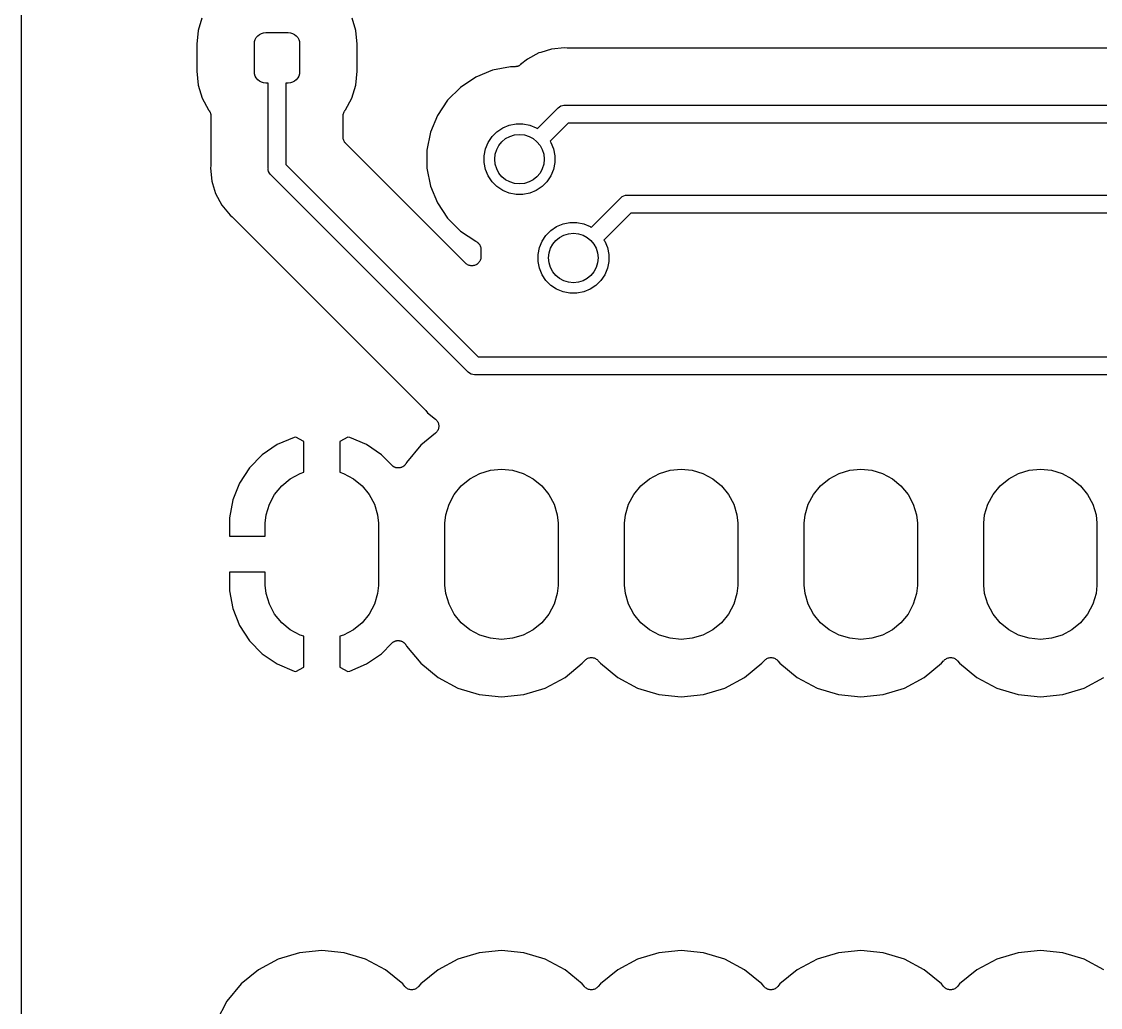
# Model space of a CAD drawing. Extents: x 2.36 to 5.74, y -5.57 to -1.66.
# Drawn here: x 2.358 to 2.958, y -3.802 to -3.253 of the extents above; entities that cross this region are included whole.
import ezdxf

# ---------------------------------------------------------------- set-up
doc = ezdxf.new("R2010")
doc.units = 0
doc.header["$MEASUREMENT"] = 0
doc.layers.add('BLACK', color=7, linetype='CONTINUOUS')

msp = doc.modelspace()

# ---------------------------------------------------------------- linework, layer by layer
at = {"layer": 'BLACK', "linetype": 'CONTINUOUS'}
for p, q in [((2.3578, -5.5622), (2.3578, -1.6628)), ((2.45824, -3.25145), (2.45617, -3.25828)), ((2.54383, -3.25828), (2.54176, -3.25145)), ((2.45617, -3.25828), (2.45541, -3.26599)), ((2.48846, -3.26225), (2.48925, -3.26129)), ((2.48925, -3.26129), (2.4902, -3.26051)), ((2.4902, -3.26051), (2.49129, -3.25993)), ((2.49129, -3.25993), (2.49247, -3.25957)), ((2.49247, -3.25957), (2.4937, -3.25945)), ((2.4937, -3.25945), (2.5063, -3.25945)), ((2.5063, -3.25945), (2.50753, -3.25957)), ((2.50753, -3.25957), (2.50871, -3.25993)), ((2.50871, -3.25993), (2.5098, -3.26051)), ((2.5098, -3.26051), (2.51075, -3.26129)), ((2.51075, -3.26129), (2.51154, -3.26225)), ((2.54459, -3.26599), (2.54383, -3.25828)), ((2.45541, -3.26599), (2.45541, -3.28105)), ((2.4874, -3.26575), (2.48752, -3.26452)), ((2.4874, -3.2813), (2.4874, -3.26575)), ((2.48752, -3.26452), (2.48788, -3.26334)), ((2.48788, -3.26334), (2.48846, -3.26225)), ((2.51154, -3.26225), (2.51212, -3.26334)), ((2.51212, -3.26334), (2.51248, -3.26452)), ((2.51248, -3.26452), (2.5126, -3.26575)), ((2.5126, -3.26575), (2.5126, -3.2813)), ((2.54459, -3.28105), (2.54459, -3.26599)), ((2.64584, -3.27083), (2.63945, -3.27424)), ((2.64681, -3.27053), (2.64584, -3.27083)), ((2.65278, -3.26872), (2.64681, -3.27053)), ((2.64681, -3.27053), (2.64681, -3.27053)), ((2.66, -3.26801), (2.65278, -3.26872)), ((2.66156, -3.26816), (2.66, -3.26801)), ((2.66177, -3.26816), (2.66156, -3.26816)), ((2.66198, -3.26819), (2.66177, -3.26816)), ((2.66205, -3.26819), (2.66198, -3.26819)), ((3.02768, -3.26819), (2.66205, -3.26819)), ((2.62993, -3.2785), (2.61998, -3.28048)), ((2.63247, -3.2785), (2.62993, -3.2785)), ((2.63269, -3.27848), (2.63247, -3.2785)), ((2.6329, -3.27849), (2.63269, -3.27848)), ((2.63317, -3.27844), (2.6329, -3.27849)), ((2.63344, -3.27841), (2.63317, -3.27844)), ((2.63365, -3.27835), (2.63344, -3.27841)), ((2.63386, -3.27831), (2.63365, -3.27835)), ((2.63412, -3.27821), (2.63386, -3.27831)), ((2.63438, -3.27813), (2.63412, -3.27821)), ((2.63457, -3.27802), (2.63438, -3.27813)), ((2.63477, -3.27794), (2.63457, -3.27802)), ((2.635, -3.2778), (2.63477, -3.27794)), ((2.63524, -3.27767), (2.635, -3.2778)), ((2.63541, -3.27753), (2.63524, -3.27767)), ((2.63559, -3.27741), (2.63541, -3.27753)), ((2.63564, -3.27737), (2.63559, -3.27741)), ((2.63945, -3.27424), (2.63564, -3.27737)), ((2.45541, -3.28105), (2.45617, -3.28876)), ((2.48752, -3.28253), (2.4874, -3.2813)), ((2.48788, -3.28371), (2.48752, -3.28253)), ((2.48846, -3.2848), (2.48788, -3.28371)), ((2.48925, -3.28575), (2.48846, -3.2848)), ((2.51154, -3.2848), (2.51075, -3.28575)), ((2.51212, -3.28371), (2.51154, -3.2848)), ((2.51248, -3.28253), (2.51212, -3.28371)), ((2.5126, -3.2813), (2.51248, -3.28253)), ((2.54383, -3.28876), (2.54459, -3.28105)), ((2.61061, -3.28436), (2.60217, -3.29)), ((2.61998, -3.28048), (2.61061, -3.28436)), ((2.45617, -3.28876), (2.45835, -3.29594)), ((2.4902, -3.28654), (2.48925, -3.28575)), ((2.49129, -3.28712), (2.4902, -3.28654)), ((2.49247, -3.28748), (2.49129, -3.28712)), ((2.4937, -3.2876), (2.49247, -3.28748)), ((2.495, -3.2876), (2.4937, -3.2876)), ((2.495, -3.33475), (2.495, -3.2876)), ((2.5063, -3.2876), (2.505, -3.2876)), ((2.505, -3.2876), (2.505, -3.33293)), ((2.50753, -3.28748), (2.5063, -3.2876)), ((2.50871, -3.28712), (2.50753, -3.28748)), ((2.5098, -3.28654), (2.50871, -3.28712)), ((2.51075, -3.28575), (2.5098, -3.28654)), ((2.54165, -3.29594), (2.54383, -3.28876)), ((2.60217, -3.29), (2.595, -3.29717)), ((2.45835, -3.29594), (2.46189, -3.30256)), ((2.53811, -3.30256), (2.54165, -3.29594)), ((2.595, -3.29717), (2.58936, -3.30561)), ((2.46189, -3.30256), (2.46205, -3.30276)), ((2.46205, -3.30276), (2.4621, -3.30282)), ((2.4621, -3.30282), (2.46222, -3.303)), ((2.46222, -3.303), (2.46235, -3.30317)), ((2.46235, -3.30317), (2.46248, -3.30341)), ((2.46248, -3.30341), (2.46263, -3.30364)), ((2.5374, -3.30357), (2.53755, -3.30335)), ((2.53755, -3.30335), (2.53769, -3.30311)), ((2.53769, -3.30311), (2.53783, -3.30294)), ((2.53783, -3.30294), (2.53795, -3.30276)), ((2.53795, -3.30276), (2.53811, -3.30256)), ((2.64495, -3.31298), (2.65629, -3.30164)), ((2.65629, -3.30164), (2.65645, -3.30145)), ((2.65645, -3.30145), (2.65721, -3.30082)), ((2.65721, -3.30082), (2.65808, -3.30036)), ((2.65808, -3.30036), (2.65902, -3.30007)), ((2.65902, -3.30007), (2.65975, -3.3)), ((2.65975, -3.3), (2.66, -3.29998)), ((2.66, -3.29998), (2.66025, -3.3)), ((2.66025, -3.3), (3.04293, -3.3)), ((2.46263, -3.30364), (2.46271, -3.30384)), ((2.46271, -3.30384), (2.46281, -3.30403)), ((2.46281, -3.30403), (2.46289, -3.30429)), ((2.46289, -3.30429), (2.46299, -3.30454)), ((2.46299, -3.30454), (2.46303, -3.30476)), ((2.46303, -3.30476), (2.46309, -3.30496)), ((2.46309, -3.30496), (2.46312, -3.30523)), ((2.46312, -3.30523), (2.46317, -3.3055)), ((2.46317, -3.3055), (2.46317, -3.30572)), ((2.46317, -3.30572), (2.46319, -3.30594)), ((2.46319, -3.30594), (2.46319, -3.33295)), ((2.53681, -3.30587), (2.53684, -3.30565)), ((2.53681, -3.30594), (2.53681, -3.30587)), ((2.53681, -3.31768), (2.53681, -3.30594)), ((2.53684, -3.30543), (2.53689, -3.30517)), ((2.53684, -3.30565), (2.53684, -3.30543)), ((2.53689, -3.30517), (2.53692, -3.3049)), ((2.53692, -3.3049), (2.53699, -3.30469)), ((2.53699, -3.30469), (2.53703, -3.30448)), ((2.53703, -3.30448), (2.53713, -3.30422)), ((2.53713, -3.30422), (2.53722, -3.30397)), ((2.53722, -3.30397), (2.53732, -3.30377)), ((2.53732, -3.30377), (2.5374, -3.30357)), ((2.58936, -3.30561), (2.58548, -3.31498)), ((2.58548, -3.31498), (2.5835, -3.32493)), ((2.61971, -3.31745), (2.62245, -3.31471)), ((2.62245, -3.31471), (2.62568, -3.31256)), ((2.62568, -3.31256), (2.62926, -3.31107)), ((2.62926, -3.31107), (2.63306, -3.31031)), ((2.63306, -3.31031), (2.63694, -3.31031)), ((2.63694, -3.31031), (2.64074, -3.31107)), ((2.64074, -3.31107), (2.64432, -3.31256)), ((2.64432, -3.31256), (2.64495, -3.31298)), ((2.66207, -3.31), (2.65202, -3.32005)), ((3.04475, -3.31), (2.66207, -3.31)), ((2.53686, -3.31814), (2.53681, -3.31768)), ((2.5369, -3.3186), (2.53686, -3.31814)), ((2.5369, -3.31863), (2.5369, -3.3186)), ((2.53691, -3.31865), (2.5369, -3.31863)), ((2.53704, -3.31909), (2.53691, -3.31865)), ((2.53717, -3.31954), (2.53704, -3.31909)), ((2.53718, -3.31956), (2.53717, -3.31954)), ((2.53719, -3.31959), (2.53718, -3.31956)), ((2.53741, -3.31999), (2.53719, -3.31959)), ((2.53762, -3.3204), (2.53741, -3.31999)), ((2.53763, -3.32043), (2.53762, -3.3204)), ((2.53765, -3.32045), (2.53763, -3.32043)), ((2.53794, -3.32081), (2.53765, -3.32045)), ((2.53823, -3.32117), (2.53794, -3.32081)), ((2.53826, -3.3212), (2.53823, -3.32117)), ((2.53828, -3.32122), (2.53826, -3.3212)), ((2.53826, -3.3212), (2.53826, -3.3212)), ((2.53826, -3.3212), (2.53826, -3.3212)), ((2.60497, -3.38791), (2.53828, -3.32122)), ((2.61607, -3.32426), (2.61756, -3.32068)), ((2.61756, -3.32068), (2.61971, -3.31745)), ((2.65202, -3.32005), (2.65244, -3.32068)), ((2.65244, -3.32068), (2.65393, -3.32426)), ((2.5835, -3.32493), (2.5835, -3.33507)), ((2.61531, -3.32806), (2.61607, -3.32426)), ((2.65393, -3.32426), (2.65469, -3.32806)), ((2.46316, -3.33344), (2.46301, -3.335)), ((2.46319, -3.33302), (2.46316, -3.33323)), ((2.46316, -3.33323), (2.46316, -3.33344)), ((2.46319, -3.33295), (2.46319, -3.33302)), ((2.505, -3.33293), (2.61207, -3.44)), ((2.61531, -3.33194), (2.61531, -3.32806)), ((2.61607, -3.33574), (2.61531, -3.33194)), ((2.65469, -3.33194), (2.65393, -3.33574)), ((2.65469, -3.32806), (2.65469, -3.33194)), ((2.46301, -3.335), (2.46372, -3.34222)), ((2.49498, -3.335), (2.495, -3.33475)), ((2.495, -3.33525), (2.49498, -3.335)), ((2.49507, -3.33598), (2.495, -3.33525)), ((2.49536, -3.33692), (2.49507, -3.33598)), ((2.49582, -3.33779), (2.49536, -3.33692)), ((2.49645, -3.33855), (2.49582, -3.33779)), ((2.49664, -3.33871), (2.49645, -3.33855)), ((2.60629, -3.44836), (2.49664, -3.33871)), ((2.5835, -3.33507), (2.58548, -3.34502)), ((2.61756, -3.33932), (2.61607, -3.33574)), ((2.61971, -3.34255), (2.61756, -3.33932)), ((2.65244, -3.33932), (2.65029, -3.34255)), ((2.65393, -3.33574), (2.65244, -3.33932)), ((2.46372, -3.34222), (2.46412, -3.34352)), ((2.46412, -3.34352), (2.46412, -3.34352)), ((2.46412, -3.34352), (2.46583, -3.34916)), ((2.58548, -3.34502), (2.58936, -3.35439)), ((2.62245, -3.34529), (2.61971, -3.34255)), ((2.62568, -3.34744), (2.62245, -3.34529)), ((2.64755, -3.34529), (2.64432, -3.34744)), ((2.65029, -3.34255), (2.64755, -3.34529)), ((2.46583, -3.34916), (2.46924, -3.35555)), ((2.62926, -3.34893), (2.62568, -3.34744)), ((2.63306, -3.34969), (2.62926, -3.34893)), ((2.63694, -3.34969), (2.63306, -3.34969)), ((2.64074, -3.34893), (2.63694, -3.34969)), ((2.64432, -3.34744), (2.64074, -3.34893)), ((2.69129, -3.35164), (2.69145, -3.35145)), ((2.69145, -3.35145), (2.69221, -3.35082)), ((2.69221, -3.35082), (2.69308, -3.35036)), ((2.69308, -3.35036), (2.69402, -3.35007)), ((2.69402, -3.35007), (2.69475, -3.35)), ((2.69475, -3.35), (2.695, -3.34998)), ((2.695, -3.34998), (2.69525, -3.35)), ((2.69525, -3.35), (3.04793, -3.35)), ((2.46924, -3.35555), (2.47384, -3.36116)), ((2.58936, -3.35439), (2.595, -3.36283)), ((2.67495, -3.36798), (2.69129, -3.35164)), ((2.47384, -3.36116), (2.47506, -3.36215)), ((2.47506, -3.36215), (2.47511, -3.3622)), ((2.47511, -3.3622), (2.47526, -3.36235)), ((2.47526, -3.36235), (2.47542, -3.36248)), ((2.47542, -3.36248), (2.58252, -3.46958)), ((2.595, -3.36283), (2.60217, -3.37)), ((2.69707, -3.36), (2.68202, -3.37505)), ((3.04975, -3.36), (2.69707, -3.36)), ((2.65245, -3.36971), (2.65568, -3.36756)), ((2.65568, -3.36756), (2.65926, -3.36607)), ((2.65926, -3.36607), (2.66306, -3.36531)), ((2.66306, -3.36531), (2.66694, -3.36531)), ((2.66694, -3.36531), (2.67074, -3.36607)), ((2.67074, -3.36607), (2.67432, -3.36756)), ((2.67432, -3.36756), (2.67495, -3.36798)), ((2.60217, -3.37), (2.61076, -3.37574)), ((2.64756, -3.37568), (2.64971, -3.37245)), ((2.64971, -3.37245), (2.65245, -3.36971)), ((2.68202, -3.37505), (2.68244, -3.37568)), ((2.61076, -3.37574), (2.61089, -3.37581)), ((2.61089, -3.37581), (2.6113, -3.37603)), ((2.6113, -3.37603), (2.61132, -3.37604)), ((2.61132, -3.37604), (2.61134, -3.37606)), ((2.61134, -3.37606), (2.61169, -3.37636)), ((2.61169, -3.37636), (2.61205, -3.37665)), ((2.61205, -3.37665), (2.61207, -3.37667)), ((2.61207, -3.37667), (2.61208, -3.37668)), ((2.61208, -3.37668), (2.61237, -3.37705)), ((2.61237, -3.37705), (2.61267, -3.37741)), ((2.61267, -3.37741), (2.61268, -3.37743)), ((2.61268, -3.37743), (2.61269, -3.37745)), ((2.61269, -3.37745), (2.61291, -3.37786)), ((2.61291, -3.37786), (2.61313, -3.37827)), ((2.61313, -3.37827), (2.61313, -3.37829)), ((2.61313, -3.37829), (2.61314, -3.37831)), ((2.61314, -3.37831), (2.61327, -3.37876)), ((2.61327, -3.37876), (2.61341, -3.3792)), ((2.61341, -3.3792), (2.61341, -3.37923)), ((2.61341, -3.37923), (2.61342, -3.37925)), ((2.61342, -3.37925), (2.61346, -3.37971)), ((2.61346, -3.37971), (2.6135, -3.38018)), ((2.6135, -3.38018), (2.6135, -3.38437)), ((2.64531, -3.38306), (2.64607, -3.37926)), ((2.64607, -3.37926), (2.64756, -3.37568)), ((2.68244, -3.37568), (2.68393, -3.37926)), ((2.68393, -3.37926), (2.68469, -3.38306)), ((2.61263, -3.3872), (2.61232, -3.38757)), ((2.61264, -3.38718), (2.61263, -3.38719)), ((2.61263, -3.38719), (2.61263, -3.3872)), ((2.61287, -3.38677), (2.61264, -3.38718)), ((2.6131, -3.38634), (2.61287, -3.38677)), ((2.61311, -3.38633), (2.6131, -3.38634)), ((2.6131, -3.38634), (2.6131, -3.38634)), ((2.61325, -3.38587), (2.61311, -3.38633)), ((2.61339, -3.38541), (2.61325, -3.38587)), ((2.6134, -3.3854), (2.61339, -3.38541)), ((2.61345, -3.38492), (2.6134, -3.3854)), ((2.6134, -3.3854), (2.6134, -3.3854)), ((2.6135, -3.38444), (2.61345, -3.38492)), ((2.6135, -3.38437), (2.6135, -3.38443)), ((2.6135, -3.38443), (2.6135, -3.38443)), ((2.6135, -3.38443), (2.6135, -3.38443)), ((2.6135, -3.38443), (2.6135, -3.38444)), ((2.64531, -3.38694), (2.64531, -3.38306)), ((2.64607, -3.39074), (2.64531, -3.38694)), ((2.68469, -3.38694), (2.68393, -3.39074)), ((2.68469, -3.38306), (2.68469, -3.38694)), ((2.60534, -3.38822), (2.60497, -3.38791)), ((2.60571, -3.38852), (2.60534, -3.38822)), ((2.60572, -3.38852), (2.60571, -3.38852)), ((2.60572, -3.38853), (2.60572, -3.38852)), ((2.60614, -3.38875), (2.60572, -3.38853)), ((2.60657, -3.38898), (2.60614, -3.38875)), ((2.60657, -3.38899), (2.60657, -3.38898)), ((2.60658, -3.38899), (2.60657, -3.38899)), ((2.60704, -3.38913), (2.60658, -3.38899)), ((2.6075, -3.38927), (2.60704, -3.38913)), ((2.60751, -3.38927), (2.6075, -3.38927)), ((2.60752, -3.38928), (2.60751, -3.38927)), ((2.60799, -3.38932), (2.60752, -3.38928)), ((2.60847, -3.38937), (2.60799, -3.38932)), ((2.60848, -3.38937), (2.60847, -3.38937)), ((2.60849, -3.38937), (2.60848, -3.38937)), ((2.60896, -3.38933), (2.60849, -3.38937)), ((2.60944, -3.38929), (2.60896, -3.38933)), ((2.60945, -3.38928), (2.60944, -3.38929)), ((2.60946, -3.38928), (2.60945, -3.38928)), ((2.60992, -3.38915), (2.60946, -3.38928)), ((2.61038, -3.38901), (2.60992, -3.38915)), ((2.61039, -3.389), (2.61038, -3.38901)), ((2.61038, -3.38901), (2.61038, -3.38901)), ((2.61082, -3.38878), (2.61039, -3.389)), ((2.61124, -3.38856), (2.61082, -3.38878)), ((2.61125, -3.38855), (2.61124, -3.38856)), ((2.61126, -3.38855), (2.61125, -3.38855)), ((2.61163, -3.38825), (2.61126, -3.38855)), ((2.612, -3.38795), (2.61163, -3.38825)), ((2.61201, -3.38794), (2.612, -3.38795)), ((2.61232, -3.38757), (2.61201, -3.38793)), ((2.61201, -3.38793), (2.61201, -3.38794)), ((2.64756, -3.39432), (2.64607, -3.39074)), ((2.68393, -3.39074), (2.68244, -3.39432)), ((2.64971, -3.39755), (2.64756, -3.39432)), ((2.65245, -3.40029), (2.64971, -3.39755)), ((2.68029, -3.39755), (2.67755, -3.40029)), ((2.68244, -3.39432), (2.68029, -3.39755)), ((2.65568, -3.40244), (2.65245, -3.40029)), ((2.65926, -3.40393), (2.65568, -3.40244)), ((2.66306, -3.40469), (2.65926, -3.40393)), ((2.66694, -3.40469), (2.66306, -3.40469)), ((2.67074, -3.40393), (2.66694, -3.40469)), ((2.67432, -3.40244), (2.67074, -3.40393)), ((2.67755, -3.40029), (2.67432, -3.40244)), ((2.61207, -3.44), (3.60475, -3.44)), ((2.60645, -3.44855), (2.60629, -3.44836)), ((2.60721, -3.44918), (2.60645, -3.44855)), ((2.60808, -3.44964), (2.60721, -3.44918)), ((2.60902, -3.44993), (2.60808, -3.44964)), ((2.61, -3.45002), (2.60902, -3.44993)), ((2.61025, -3.45), (2.61, -3.45002)), ((3.60293, -3.45), (2.61025, -3.45)), ((2.58252, -3.46958), (2.58257, -3.46963)), ((2.58257, -3.46963), (2.5827, -3.46979)), ((2.5827, -3.46979), (2.58285, -3.46994)), ((2.58285, -3.46994), (2.58384, -3.47116)), ((2.58384, -3.47116), (2.58826, -3.47478)), ((2.58826, -3.47478), (2.58829, -3.4748)), ((2.58829, -3.4748), (2.58829, -3.4748)), ((2.58829, -3.4748), (2.58829, -3.4748)), ((2.58829, -3.4748), (2.58831, -3.47482)), ((2.58831, -3.47482), (2.58865, -3.47516)), ((2.58865, -3.47516), (2.58897, -3.4755)), ((2.58897, -3.4755), (2.58898, -3.47551)), ((2.58898, -3.47551), (2.58899, -3.47552)), ((2.58899, -3.47552), (2.58925, -3.47592)), ((2.58925, -3.47592), (2.58951, -3.47631)), ((2.58951, -3.47631), (2.58952, -3.47633)), ((2.58952, -3.47633), (2.58952, -3.47634)), ((2.58952, -3.47634), (2.5897, -3.47678)), ((2.5897, -3.47678), (2.58988, -3.47722)), ((2.58988, -3.47722), (2.58988, -3.47723)), ((2.58988, -3.47723), (2.58989, -3.47725)), ((2.58989, -3.47725), (2.58998, -3.47771)), ((2.58826, -3.48251), (2.58002, -3.48927)), ((2.58859, -3.48217), (2.58826, -3.48251)), ((2.58893, -3.48184), (2.58859, -3.48217)), ((2.58894, -3.48183), (2.58893, -3.48184)), ((2.58895, -3.48182), (2.58894, -3.48183)), ((2.58921, -3.48142), (2.58895, -3.48182)), ((2.58948, -3.48103), (2.58921, -3.48142)), ((2.58949, -3.48101), (2.58948, -3.48102)), ((2.58948, -3.48102), (2.58948, -3.48103)), ((2.58967, -3.48057), (2.58949, -3.48101)), ((2.58986, -3.48014), (2.58967, -3.48057)), ((2.58987, -3.48011), (2.58986, -3.48012)), ((2.58986, -3.48012), (2.58986, -3.48014)), ((2.58996, -3.47965), (2.58987, -3.48011)), ((2.59006, -3.47918), (2.58996, -3.47965)), ((2.58998, -3.47771), (2.59006, -3.47817)), ((2.59006, -3.47817), (2.59006, -3.47819)), ((2.59006, -3.47819), (2.59007, -3.4782)), ((2.59007, -3.4782), (2.59006, -3.47868)), ((2.59006, -3.47868), (2.59006, -3.47915)), ((2.59006, -3.47915), (2.59006, -3.47917)), ((2.59006, -3.47917), (2.59006, -3.47918)), ((2.50018, -3.48891), (2.49181, -3.49462)), ((2.50951, -3.48493), (2.50018, -3.48891)), ((2.51048, -3.48473), (2.50951, -3.48493)), ((2.515, -3.48721), (2.51048, -3.48473)), ((2.515, -3.50437), (2.515, -3.48721)), ((2.53952, -3.48473), (2.535, -3.48721)), ((2.535, -3.48721), (2.535, -3.50437)), ((2.54049, -3.48493), (2.53952, -3.48473)), ((2.54982, -3.48891), (2.54049, -3.48493)), ((2.55819, -3.49462), (2.54982, -3.48891)), ((2.58002, -3.48927), (2.57211, -3.49891)), ((2.49181, -3.49462), (2.48472, -3.50186)), ((2.56391, -3.50046), (2.55819, -3.49462)), ((2.56411, -3.50062), (2.56391, -3.50046)), ((2.56429, -3.5008), (2.56411, -3.50062)), ((2.56448, -3.50093), (2.56429, -3.5008)), ((2.56466, -3.50108), (2.56448, -3.50093)), ((2.56488, -3.50121), (2.56466, -3.50108)), ((2.56509, -3.50135), (2.56488, -3.50121)), ((2.56531, -3.50144), (2.56509, -3.50135)), ((2.56551, -3.50155), (2.56531, -3.50144)), ((2.56576, -3.50163), (2.56551, -3.50155)), ((2.56932, -3.50161), (2.5691, -3.50167)), ((2.56955, -3.50149), (2.56932, -3.50161)), ((2.56979, -3.50139), (2.56955, -3.50149)), ((2.56998, -3.50127), (2.56979, -3.50139)), ((2.57019, -3.50116), (2.56998, -3.50127)), ((2.57039, -3.501), (2.57019, -3.50116)), ((2.57061, -3.50086), (2.57039, -3.501)), ((2.57077, -3.5007), (2.57061, -3.50086)), ((2.57096, -3.50055), (2.57077, -3.5007)), ((2.57112, -3.50036), (2.57096, -3.50055)), ((2.5713, -3.50018), (2.57112, -3.50036)), ((2.57144, -3.49999), (2.5713, -3.50018)), ((2.57159, -3.49981), (2.57144, -3.49999)), ((2.57171, -3.49959), (2.57159, -3.49981)), ((2.57186, -3.49938), (2.57171, -3.49959)), ((2.57189, -3.49931), (2.57186, -3.49938)), ((2.57211, -3.49891), (2.57189, -3.49931)), ((2.48472, -3.50186), (2.47917, -3.51034)), ((2.50742, -3.50794), (2.51289, -3.50501)), ((2.51289, -3.50501), (2.515, -3.50437)), ((2.535, -3.50437), (2.53711, -3.50501)), ((2.53711, -3.50501), (2.54258, -3.50794)), ((2.56599, -3.50173), (2.56576, -3.50163)), ((2.56622, -3.50178), (2.56599, -3.50173)), ((2.56644, -3.50185), (2.56622, -3.50178)), ((2.5667, -3.50188), (2.56644, -3.50185)), ((2.56695, -3.50193), (2.5667, -3.50188)), ((2.56718, -3.50193), (2.56695, -3.50193)), ((2.56741, -3.50196), (2.56718, -3.50193)), ((2.56767, -3.50194), (2.56741, -3.50196)), ((2.56792, -3.50194), (2.56767, -3.50194)), ((2.56815, -3.50189), (2.56792, -3.50194)), ((2.56839, -3.50187), (2.56815, -3.50189)), ((2.56863, -3.5018), (2.56839, -3.50187)), ((2.56888, -3.50176), (2.56863, -3.5018)), ((2.5691, -3.50167), (2.56888, -3.50176)), ((2.60742, -3.50794), (2.61289, -3.50501)), ((2.61289, -3.50501), (2.61883, -3.50321)), ((2.61883, -3.50321), (2.625, -3.5026)), ((2.625, -3.5026), (2.63117, -3.50321)), ((2.63117, -3.50321), (2.63711, -3.50501)), ((2.63711, -3.50501), (2.64258, -3.50794)), ((2.70742, -3.50794), (2.71289, -3.50501)), ((2.71289, -3.50501), (2.71883, -3.50321)), ((2.71883, -3.50321), (2.725, -3.5026)), ((2.725, -3.5026), (2.73117, -3.50321)), ((2.73117, -3.50321), (2.73711, -3.50501)), ((2.73711, -3.50501), (2.74258, -3.50794)), ((2.80742, -3.50794), (2.81289, -3.50501)), ((2.81289, -3.50501), (2.81883, -3.50321)), ((2.81883, -3.50321), (2.825, -3.5026)), ((2.825, -3.5026), (2.83117, -3.50321)), ((2.83117, -3.50321), (2.83711, -3.50501)), ((2.83711, -3.50501), (2.84258, -3.50794)), ((2.90742, -3.50794), (2.91289, -3.50501)), ((2.91289, -3.50501), (2.91883, -3.50321)), ((2.91883, -3.50321), (2.925, -3.5026)), ((2.925, -3.5026), (2.93117, -3.50321)), ((2.93117, -3.50321), (2.93711, -3.50501)), ((2.93711, -3.50501), (2.94258, -3.50794)), ((2.47917, -3.51034), (2.47539, -3.51974)), ((2.49869, -3.51667), (2.50262, -3.51187)), ((2.50262, -3.51187), (2.50742, -3.50794)), ((2.54258, -3.50794), (2.54738, -3.51187)), ((2.54738, -3.51187), (2.55131, -3.51667)), ((2.59869, -3.51667), (2.60262, -3.51187)), ((2.60262, -3.51187), (2.60742, -3.50794)), ((2.64258, -3.50794), (2.64738, -3.51187)), ((2.64738, -3.51187), (2.65131, -3.51667)), ((2.69869, -3.51667), (2.70262, -3.51187)), ((2.70262, -3.51187), (2.70742, -3.50794)), ((2.74258, -3.50794), (2.74738, -3.51187)), ((2.74738, -3.51187), (2.75131, -3.51667)), ((2.79869, -3.51667), (2.80262, -3.51187)), ((2.80262, -3.51187), (2.80742, -3.50794)), ((2.84258, -3.50794), (2.84738, -3.51187)), ((2.84738, -3.51187), (2.85131, -3.51667)), ((2.89869, -3.51667), (2.90262, -3.51187)), ((2.90262, -3.51187), (2.90742, -3.50794)), ((2.94258, -3.50794), (2.94738, -3.51187)), ((2.94738, -3.51187), (2.95131, -3.51667)), ((2.49576, -3.52214), (2.49869, -3.51667)), ((2.55131, -3.51667), (2.55424, -3.52214)), ((2.59576, -3.52214), (2.59869, -3.51667)), ((2.65131, -3.51667), (2.65424, -3.52214)), ((2.69576, -3.52214), (2.69869, -3.51667)), ((2.75131, -3.51667), (2.75424, -3.52214)), ((2.79576, -3.52214), (2.79869, -3.51667)), ((2.85131, -3.51667), (2.85424, -3.52214)), ((2.89576, -3.52214), (2.89869, -3.51667)), ((2.95131, -3.51667), (2.95424, -3.52214)), ((2.47539, -3.51974), (2.4735, -3.52972)), ((2.49396, -3.52808), (2.49576, -3.52214)), ((2.55424, -3.52214), (2.55604, -3.52808)), ((2.59396, -3.52808), (2.59576, -3.52214)), ((2.65424, -3.52214), (2.65604, -3.52808)), ((2.69396, -3.52808), (2.69576, -3.52214)), ((2.75424, -3.52214), (2.75604, -3.52808)), ((2.79396, -3.52808), (2.79576, -3.52214)), ((2.85424, -3.52214), (2.85604, -3.52808)), ((2.89396, -3.52808), (2.89576, -3.52214)), ((2.95424, -3.52214), (2.95604, -3.52808)), ((2.4735, -3.52972), (2.4735, -3.54)), ((2.4935, -3.5327), (2.49396, -3.52808)), ((2.55604, -3.52808), (2.5565, -3.5327)), ((2.5935, -3.5327), (2.59396, -3.52808)), ((2.65604, -3.52808), (2.6565, -3.5327)), ((2.6935, -3.5327), (2.69396, -3.52808)), ((2.75604, -3.52808), (2.7565, -3.5327)), ((2.7935, -3.5327), (2.79396, -3.52808)), ((2.85604, -3.52808), (2.8565, -3.5327)), ((2.8935, -3.5327), (2.89396, -3.52808)), ((2.95604, -3.52808), (2.9565, -3.5327)), ((2.4935, -3.54), (2.4935, -3.5327)), ((2.5565, -3.5327), (2.5565, -3.5673)), ((2.5935, -3.56729), (2.5935, -3.5327)), ((2.6565, -3.5327), (2.6565, -3.5673)), ((2.6935, -3.56729), (2.6935, -3.5327)), ((2.7565, -3.5327), (2.7565, -3.5673)), ((2.7935, -3.56729), (2.7935, -3.5327)), ((2.8565, -3.5327), (2.8565, -3.5673)), ((2.8935, -3.56729), (2.8935, -3.5327)), ((2.9565, -3.5327), (2.9565, -3.5673)), ((2.4735, -3.54), (2.4935, -3.54)), ((2.4735, -3.56), (2.4735, -3.57028)), ((2.4935, -3.56), (2.4735, -3.56)), ((2.4935, -3.56729), (2.4935, -3.56)), ((2.49396, -3.57192), (2.4935, -3.56729)), ((2.5565, -3.5673), (2.55604, -3.57192)), ((2.59396, -3.57192), (2.5935, -3.56729)), ((2.6565, -3.5673), (2.65604, -3.57192)), ((2.69396, -3.57192), (2.6935, -3.56729)), ((2.7565, -3.5673), (2.75604, -3.57192)), ((2.79396, -3.57192), (2.7935, -3.56729)), ((2.8565, -3.5673), (2.85604, -3.57192)), ((2.89396, -3.57192), (2.8935, -3.56729)), ((2.9565, -3.5673), (2.95604, -3.57192)), ((2.4735, -3.57028), (2.47539, -3.58026)), ((2.49576, -3.57786), (2.49396, -3.57192)), ((2.55604, -3.57192), (2.55424, -3.57786)), ((2.59576, -3.57786), (2.59396, -3.57192)), ((2.65604, -3.57192), (2.65424, -3.57786)), ((2.69576, -3.57786), (2.69396, -3.57192)), ((2.75604, -3.57192), (2.75424, -3.57786)), ((2.79576, -3.57786), (2.79396, -3.57192)), ((2.85604, -3.57192), (2.85424, -3.57786)), ((2.89576, -3.57786), (2.89396, -3.57192)), ((2.95604, -3.57192), (2.95424, -3.57786)), ((2.49869, -3.58333), (2.49576, -3.57786)), ((2.55424, -3.57786), (2.55131, -3.58333)), ((2.59869, -3.58333), (2.59576, -3.57786)), ((2.65424, -3.57786), (2.65131, -3.58333)), ((2.69869, -3.58333), (2.69576, -3.57786)), ((2.75424, -3.57786), (2.75131, -3.58333)), ((2.79869, -3.58333), (2.79576, -3.57786)), ((2.85424, -3.57786), (2.85131, -3.58333)), ((2.89869, -3.58333), (2.89576, -3.57786)), ((2.95424, -3.57786), (2.95131, -3.58333)), ((2.47539, -3.58026), (2.47917, -3.58966)), ((2.50262, -3.58813), (2.49869, -3.58333)), ((2.55131, -3.58333), (2.54738, -3.58813)), ((2.60262, -3.58813), (2.59869, -3.58333)), ((2.65131, -3.58333), (2.64738, -3.58813)), ((2.70262, -3.58813), (2.69869, -3.58333)), ((2.75131, -3.58333), (2.74738, -3.58813)), ((2.80262, -3.58813), (2.79869, -3.58333)), ((2.85131, -3.58333), (2.84738, -3.58813)), ((2.90262, -3.58813), (2.89869, -3.58333)), ((2.95131, -3.58333), (2.94738, -3.58813)), ((2.47917, -3.58966), (2.48472, -3.59814)), ((2.50742, -3.59206), (2.50262, -3.58813)), ((2.54738, -3.58813), (2.54258, -3.59206)), ((2.60742, -3.59206), (2.60262, -3.58813)), ((2.64738, -3.58813), (2.64258, -3.59206)), ((2.70742, -3.59206), (2.70262, -3.58813)), ((2.74738, -3.58813), (2.74258, -3.59206)), ((2.80742, -3.59206), (2.80262, -3.58813)), ((2.84738, -3.58813), (2.84258, -3.59206)), ((2.90742, -3.59206), (2.90262, -3.58813)), ((2.94738, -3.58813), (2.94258, -3.59206)), ((2.51289, -3.59499), (2.50742, -3.59206)), ((2.515, -3.59563), (2.51289, -3.59499)), ((2.515, -3.61279), (2.515, -3.59563)), ((2.53711, -3.59499), (2.535, -3.59563)), ((2.535, -3.59563), (2.535, -3.61279)), ((2.54258, -3.59206), (2.53711, -3.59499)), ((2.61289, -3.59499), (2.60742, -3.59206)), ((2.61883, -3.59679), (2.61289, -3.59499)), ((2.625, -3.5974), (2.61883, -3.59679)), ((2.63117, -3.59679), (2.625, -3.5974)), ((2.63711, -3.59499), (2.63117, -3.59679)), ((2.64258, -3.59206), (2.63711, -3.59499)), ((2.71289, -3.59499), (2.70742, -3.59206)), ((2.71883, -3.59679), (2.71289, -3.59499)), ((2.725, -3.5974), (2.71883, -3.59679)), ((2.73117, -3.59679), (2.725, -3.5974)), ((2.73711, -3.59499), (2.73117, -3.59679)), ((2.74258, -3.59206), (2.73711, -3.59499)), ((2.81289, -3.59499), (2.80742, -3.59206)), ((2.81883, -3.59679), (2.81289, -3.59499)), ((2.825, -3.5974), (2.81883, -3.59679)), ((2.83117, -3.59679), (2.825, -3.5974)), ((2.83711, -3.59499), (2.83117, -3.59679)), ((2.84258, -3.59206), (2.83711, -3.59499)), ((2.91289, -3.59499), (2.90742, -3.59206)), ((2.91883, -3.59679), (2.91289, -3.59499)), ((2.925, -3.5974), (2.91883, -3.59679)), ((2.93117, -3.59679), (2.925, -3.5974)), ((2.93711, -3.59499), (2.93117, -3.59679)), ((2.94258, -3.59206), (2.93711, -3.59499)), ((2.48472, -3.59814), (2.49181, -3.60538)), ((2.55819, -3.60538), (2.56391, -3.59954)), ((2.56391, -3.59954), (2.56396, -3.59949)), ((2.56396, -3.59949), (2.56416, -3.59933)), ((2.56416, -3.59933), (2.56434, -3.59915)), ((2.56434, -3.59915), (2.56454, -3.59902)), ((2.56454, -3.59902), (2.56472, -3.59888)), ((2.56472, -3.59888), (2.56494, -3.59876)), ((2.56494, -3.59876), (2.56516, -3.59862)), ((2.56516, -3.59862), (2.56537, -3.59853)), ((2.56537, -3.59853), (2.56558, -3.59842)), ((2.56558, -3.59842), (2.56582, -3.59835)), ((2.56582, -3.59835), (2.56606, -3.59825)), ((2.56606, -3.59825), (2.56629, -3.5982)), ((2.56629, -3.5982), (2.56651, -3.59814)), ((2.56651, -3.59814), (2.56677, -3.59811)), ((2.56677, -3.59811), (2.56702, -3.59806)), ((2.56702, -3.59806), (2.56725, -3.59807)), ((2.56725, -3.59807), (2.56748, -3.59804)), ((2.56748, -3.59804), (2.56774, -3.59807)), ((2.56774, -3.59807), (2.56799, -3.59807)), ((2.56799, -3.59807), (2.56822, -3.59812)), ((2.56822, -3.59812), (2.56846, -3.59814)), ((2.56846, -3.59814), (2.5687, -3.59821)), ((2.5687, -3.59821), (2.56895, -3.59826)), ((2.56895, -3.59826), (2.56917, -3.59835)), ((2.56917, -3.59835), (2.56939, -3.59842)), ((2.56939, -3.59842), (2.56961, -3.59854)), ((2.56961, -3.59854), (2.56985, -3.59864)), ((2.56985, -3.59864), (2.57004, -3.59877)), ((2.57004, -3.59877), (2.57025, -3.59888)), ((2.57025, -3.59888), (2.57045, -3.59904)), ((2.57045, -3.59904), (2.57066, -3.59918)), ((2.57066, -3.59918), (2.57083, -3.59935)), ((2.57083, -3.59935), (2.57101, -3.5995)), ((2.57101, -3.5995), (2.57117, -3.59969)), ((2.57117, -3.59969), (2.57135, -3.59987)), ((2.57135, -3.59987), (2.57148, -3.60007)), ((2.57148, -3.60007), (2.57163, -3.60025)), ((2.57163, -3.60025), (2.57175, -3.60047)), ((2.57175, -3.60047), (2.57189, -3.60069)), ((2.57189, -3.60069), (2.57211, -3.60109)), ((2.57211, -3.60109), (2.58002, -3.61073)), ((2.49181, -3.60538), (2.50018, -3.61109)), ((2.54982, -3.61109), (2.55819, -3.60538)), ((2.66998, -3.61073), (2.67113, -3.60932)), ((2.67113, -3.60932), (2.67116, -3.60929)), ((2.67116, -3.60929), (2.67118, -3.60927)), ((2.67116, -3.60929), (2.67116, -3.60929)), ((2.67116, -3.60929), (2.67116, -3.60929)), ((2.67118, -3.60927), (2.67152, -3.60894)), ((2.67152, -3.60894), (2.67186, -3.60861)), ((2.67186, -3.60861), (2.67187, -3.6086)), ((2.67187, -3.6086), (2.67188, -3.60859)), ((2.67188, -3.60859), (2.67227, -3.60833)), ((2.67227, -3.60833), (2.67267, -3.60807)), ((2.67267, -3.60807), (2.67268, -3.60807)), ((2.67268, -3.60807), (2.6727, -3.60806)), ((2.6727, -3.60806), (2.67313, -3.60788)), ((2.67313, -3.60788), (2.67357, -3.6077)), ((2.67357, -3.6077), (2.67359, -3.6077)), ((2.67359, -3.6077), (2.6736, -3.6077)), ((2.6736, -3.6077), (2.67406, -3.60761)), ((2.67406, -3.60761), (2.67453, -3.60752)), ((2.67453, -3.60752), (2.67455, -3.60752)), ((2.67455, -3.60752), (2.67456, -3.60752)), ((2.67456, -3.60752), (2.67503, -3.60752)), ((2.67503, -3.60752), (2.67551, -3.60752)), ((2.67551, -3.60752), (2.67552, -3.60752)), ((2.67552, -3.60752), (2.67554, -3.60752)), ((2.67554, -3.60752), (2.676, -3.60762)), ((2.676, -3.60762), (2.67646, -3.60771)), ((2.67646, -3.60771), (2.67648, -3.60772)), ((2.67648, -3.60772), (2.67649, -3.60772)), ((2.67649, -3.60772), (2.67692, -3.60791)), ((2.67692, -3.60791), (2.67736, -3.60809)), ((2.67736, -3.60809), (2.67738, -3.6081)), ((2.67738, -3.6081), (2.67739, -3.60811)), ((2.67739, -3.60811), (2.67778, -3.60837)), ((2.67778, -3.60837), (2.67818, -3.60863)), ((2.67818, -3.60863), (2.67819, -3.60864)), ((2.67819, -3.60864), (2.6782, -3.60865)), ((2.6782, -3.60865), (2.67853, -3.60899)), ((2.67853, -3.60899), (2.67887, -3.60932)), ((2.67887, -3.60932), (2.68002, -3.61073)), ((2.76998, -3.61073), (2.77113, -3.60932)), ((2.77113, -3.60932), (2.77116, -3.60929)), ((2.77116, -3.60929), (2.77118, -3.60927)), ((2.77116, -3.60929), (2.77116, -3.60929)), ((2.77116, -3.60929), (2.77116, -3.60929)), ((2.77118, -3.60927), (2.77152, -3.60894)), ((2.77152, -3.60894), (2.77186, -3.60861)), ((2.77186, -3.60861), (2.77187, -3.6086)), ((2.77187, -3.6086), (2.77188, -3.60859)), ((2.77188, -3.60859), (2.77227, -3.60833)), ((2.77227, -3.60833), (2.77267, -3.60807)), ((2.77267, -3.60807), (2.77268, -3.60807)), ((2.77268, -3.60807), (2.7727, -3.60806)), ((2.7727, -3.60806), (2.77313, -3.60788)), ((2.77313, -3.60788), (2.77357, -3.6077)), ((2.77357, -3.6077), (2.77359, -3.6077)), ((2.77359, -3.6077), (2.7736, -3.6077)), ((2.7736, -3.6077), (2.77406, -3.60761)), ((2.77406, -3.60761), (2.77453, -3.60752)), ((2.77453, -3.60752), (2.77455, -3.60752)), ((2.77455, -3.60752), (2.77456, -3.60752)), ((2.77456, -3.60752), (2.77503, -3.60752)), ((2.77503, -3.60752), (2.77551, -3.60752)), ((2.77551, -3.60752), (2.77552, -3.60752)), ((2.77552, -3.60752), (2.77554, -3.60752)), ((2.77554, -3.60752), (2.776, -3.60762)), ((2.776, -3.60762), (2.77646, -3.60771)), ((2.77646, -3.60771), (2.77648, -3.60772)), ((2.77648, -3.60772), (2.77649, -3.60772)), ((2.77649, -3.60772), (2.77692, -3.60791)), ((2.77692, -3.60791), (2.77736, -3.60809)), ((2.77736, -3.60809), (2.77738, -3.6081)), ((2.77738, -3.6081), (2.77739, -3.60811)), ((2.77739, -3.60811), (2.77778, -3.60837)), ((2.77778, -3.60837), (2.77818, -3.60863)), ((2.77818, -3.60863), (2.77819, -3.60864)), ((2.77819, -3.60864), (2.7782, -3.60865)), ((2.7782, -3.60865), (2.77853, -3.60899)), ((2.77853, -3.60899), (2.77887, -3.60932)), ((2.77887, -3.60932), (2.78002, -3.61073)), ((2.86998, -3.61073), (2.87113, -3.60932)), ((2.87113, -3.60932), (2.87116, -3.60929)), ((2.87116, -3.60929), (2.87118, -3.60927)), ((2.87116, -3.60929), (2.87116, -3.60929)), ((2.87116, -3.60929), (2.87116, -3.60929)), ((2.87118, -3.60927), (2.87152, -3.60894)), ((2.87152, -3.60894), (2.87186, -3.60861)), ((2.87186, -3.60861), (2.87187, -3.6086)), ((2.87187, -3.6086), (2.87188, -3.60859)), ((2.87188, -3.60859), (2.87227, -3.60833)), ((2.87227, -3.60833), (2.87267, -3.60807)), ((2.87267, -3.60807), (2.87268, -3.60807)), ((2.87268, -3.60807), (2.8727, -3.60806)), ((2.8727, -3.60806), (2.87313, -3.60788)), ((2.87313, -3.60788), (2.87357, -3.6077)), ((2.87357, -3.6077), (2.87359, -3.6077)), ((2.87359, -3.6077), (2.8736, -3.6077)), ((2.8736, -3.6077), (2.87406, -3.60761)), ((2.87406, -3.60761), (2.87453, -3.60752)), ((2.87453, -3.60752), (2.87455, -3.60752)), ((2.87455, -3.60752), (2.87456, -3.60752)), ((2.87456, -3.60752), (2.87503, -3.60752)), ((2.87503, -3.60752), (2.87551, -3.60752)), ((2.87551, -3.60752), (2.87552, -3.60752)), ((2.87552, -3.60752), (2.87554, -3.60752)), ((2.87554, -3.60752), (2.876, -3.60762)), ((2.876, -3.60762), (2.87646, -3.60771)), ((2.87646, -3.60771), (2.87648, -3.60772)), ((2.87648, -3.60772), (2.87649, -3.60772)), ((2.87649, -3.60772), (2.87692, -3.60791)), ((2.87692, -3.60791), (2.87736, -3.60809)), ((2.87736, -3.60809), (2.87738, -3.6081)), ((2.87738, -3.6081), (2.87739, -3.60811)), ((2.87739, -3.60811), (2.87778, -3.60837)), ((2.87778, -3.60837), (2.87818, -3.60863)), ((2.87818, -3.60863), (2.87819, -3.60864)), ((2.87819, -3.60864), (2.8782, -3.60865)), ((2.8782, -3.60865), (2.87853, -3.60899)), ((2.87853, -3.60899), (2.87887, -3.60932)), ((2.87887, -3.60932), (2.88002, -3.61073)), ((2.50018, -3.61109), (2.50951, -3.61507)), ((2.50951, -3.61507), (2.51048, -3.61527)), ((2.51048, -3.61527), (2.515, -3.61279)), ((2.535, -3.61279), (2.53952, -3.61527)), ((2.53952, -3.61527), (2.54049, -3.61507)), ((2.54049, -3.61507), (2.54982, -3.61109)), ((2.58002, -3.61073), (2.58966, -3.61864)), ((2.66034, -3.61864), (2.66998, -3.61073)), ((2.68002, -3.61073), (2.68966, -3.61864)), ((2.76034, -3.61864), (2.76998, -3.61073)), ((2.78002, -3.61073), (2.78966, -3.61864)), ((2.86034, -3.61864), (2.86998, -3.61073)), ((2.88002, -3.61073), (2.88966, -3.61864)), ((2.58966, -3.61864), (2.60066, -3.62452)), ((2.64934, -3.62452), (2.66034, -3.61864)), ((2.68966, -3.61864), (2.70066, -3.62452)), ((2.74934, -3.62452), (2.76034, -3.61864)), ((2.78966, -3.61864), (2.80066, -3.62452)), ((2.84934, -3.62452), (2.86034, -3.61864)), ((2.88966, -3.61864), (2.90066, -3.62452)), ((2.94934, -3.62452), (2.96034, -3.61864)), ((2.60066, -3.62452), (2.61259, -3.62814)), ((2.63741, -3.62814), (2.64934, -3.62452)), ((2.70066, -3.62452), (2.71259, -3.62814)), ((2.73741, -3.62814), (2.74934, -3.62452)), ((2.80066, -3.62452), (2.81259, -3.62814)), ((2.83741, -3.62814), (2.84934, -3.62452)), ((2.90066, -3.62452), (2.91259, -3.62814)), ((2.93741, -3.62814), (2.94934, -3.62452)), ((2.61259, -3.62814), (2.625, -3.62936)), ((2.625, -3.62936), (2.63741, -3.62814)), ((2.71259, -3.62814), (2.725, -3.62936)), ((2.725, -3.62936), (2.73741, -3.62814)), ((2.81259, -3.62814), (2.825, -3.62936)), ((2.825, -3.62936), (2.83741, -3.62814)), ((2.91259, -3.62814), (2.925, -3.62936)), ((2.925, -3.62936), (2.93741, -3.62814)), ((2.51259, -3.77186), (2.50066, -3.77548)), ((2.525, -3.77064), (2.51259, -3.77186)), ((2.53741, -3.77186), (2.525, -3.77064)), ((2.54934, -3.77548), (2.53741, -3.77186)), ((2.61259, -3.77186), (2.60066, -3.77548)), ((2.625, -3.77064), (2.61259, -3.77186)), ((2.63741, -3.77186), (2.625, -3.77064)), ((2.64934, -3.77548), (2.63741, -3.77186)), ((2.71259, -3.77186), (2.70066, -3.77548)), ((2.725, -3.77064), (2.71259, -3.77186)), ((2.73741, -3.77186), (2.725, -3.77064)), ((2.74934, -3.77548), (2.73741, -3.77186)), ((2.81259, -3.77186), (2.80066, -3.77548)), ((2.825, -3.77064), (2.81259, -3.77186)), ((2.83741, -3.77186), (2.825, -3.77064)), ((2.84934, -3.77548), (2.83741, -3.77186)), ((2.91259, -3.77186), (2.90066, -3.77548)), ((2.925, -3.77064), (2.91259, -3.77186)), ((2.93741, -3.77186), (2.925, -3.77064)), ((2.94934, -3.77548), (2.93741, -3.77186)), ((2.50066, -3.77548), (2.48966, -3.78136)), ((2.56034, -3.78136), (2.54934, -3.77548)), ((2.60066, -3.77548), (2.58966, -3.78136)), ((2.66034, -3.78136), (2.64934, -3.77548)), ((2.70066, -3.77548), (2.68966, -3.78136)), ((2.76034, -3.78136), (2.74934, -3.77548)), ((2.80066, -3.77548), (2.78966, -3.78136)), ((2.86034, -3.78136), (2.84934, -3.77548)), ((2.90066, -3.77548), (2.88966, -3.78136)), ((2.96034, -3.78136), (2.94934, -3.77548)), ((2.48966, -3.78136), (2.48002, -3.78927)), ((2.56998, -3.78927), (2.56034, -3.78136)), ((2.58966, -3.78136), (2.58002, -3.78927)), ((2.66998, -3.78927), (2.66034, -3.78136)), ((2.68966, -3.78136), (2.68002, -3.78927)), ((2.76998, -3.78927), (2.76034, -3.78136)), ((2.78966, -3.78136), (2.78002, -3.78927)), ((2.86998, -3.78927), (2.86034, -3.78136)), ((2.88966, -3.78136), (2.88002, -3.78927)), ((2.48002, -3.78927), (2.47211, -3.79891)), ((2.57113, -3.79068), (2.56998, -3.78927)), ((2.58002, -3.78927), (2.57886, -3.79068)), ((2.67113, -3.79068), (2.66998, -3.78927)), ((2.68002, -3.78927), (2.67887, -3.79068)), ((2.77113, -3.79068), (2.76998, -3.78927)), ((2.78002, -3.78927), (2.77887, -3.79068)), ((2.87113, -3.79068), (2.86998, -3.78927)), ((2.88002, -3.78927), (2.87886, -3.79068)), ((2.57147, -3.79101), (2.57113, -3.79068)), ((2.5718, -3.79135), (2.57147, -3.79101)), ((2.57181, -3.79136), (2.5718, -3.79135)), ((2.57182, -3.79137), (2.57181, -3.79136)), ((2.57222, -3.79163), (2.57182, -3.79137)), ((2.57261, -3.79189), (2.57222, -3.79163)), ((2.57262, -3.7919), (2.57261, -3.79189)), ((2.57264, -3.79191), (2.57262, -3.7919)), ((2.57308, -3.79209), (2.57264, -3.79191)), ((2.57351, -3.79228), (2.57308, -3.79209)), ((2.57352, -3.79228), (2.57351, -3.79228)), ((2.57354, -3.79228), (2.57352, -3.79228)), ((2.574, -3.79238), (2.57354, -3.79228)), ((2.57446, -3.79248), (2.574, -3.79238)), ((2.57448, -3.79248), (2.57446, -3.79248)), ((2.57449, -3.79248), (2.57448, -3.79248)), ((2.57496, -3.79248), (2.57449, -3.79248)), ((2.57544, -3.79248), (2.57496, -3.79248)), ((2.57545, -3.79248), (2.57544, -3.79248)), ((2.57547, -3.79248), (2.57545, -3.79248)), ((2.57593, -3.79239), (2.57547, -3.79248)), ((2.5764, -3.7923), (2.57593, -3.79239)), ((2.57641, -3.7923), (2.5764, -3.7923)), ((2.57643, -3.7923), (2.57641, -3.7923)), ((2.57686, -3.79212), (2.57643, -3.7923)), ((2.5773, -3.79194), (2.57686, -3.79212)), ((2.57732, -3.79193), (2.5773, -3.79194)), ((2.57733, -3.79193), (2.57732, -3.79193)), ((2.57772, -3.79167), (2.57733, -3.79193)), ((2.57812, -3.79141), (2.57772, -3.79167)), ((2.57813, -3.7914), (2.57812, -3.79141)), ((2.57814, -3.79139), (2.57813, -3.7914)), ((2.57848, -3.79106), (2.57814, -3.79139)), ((2.57882, -3.79073), (2.57848, -3.79106)), ((2.57884, -3.79071), (2.57882, -3.79073)), ((2.57886, -3.79068), (2.57884, -3.79071)), ((2.57884, -3.79071), (2.57884, -3.79071)), ((2.57884, -3.79071), (2.57884, -3.79071)), ((2.67147, -3.79101), (2.67113, -3.79068)), ((2.6718, -3.79135), (2.67147, -3.79101)), ((2.67181, -3.79136), (2.6718, -3.79135)), ((2.67182, -3.79137), (2.67181, -3.79136)), ((2.67222, -3.79163), (2.67182, -3.79137)), ((2.67261, -3.79189), (2.67222, -3.79163)), ((2.67262, -3.7919), (2.67261, -3.79189)), ((2.67264, -3.79191), (2.67262, -3.7919)), ((2.67308, -3.79209), (2.67264, -3.79191)), ((2.67351, -3.79228), (2.67308, -3.79209)), ((2.67352, -3.79228), (2.67351, -3.79228)), ((2.67354, -3.79228), (2.67352, -3.79228)), ((2.674, -3.79238), (2.67354, -3.79228)), ((2.67446, -3.79248), (2.674, -3.79238)), ((2.67448, -3.79248), (2.67446, -3.79248)), ((2.67449, -3.79248), (2.67448, -3.79248)), ((2.67496, -3.79248), (2.67449, -3.79248)), ((2.67544, -3.79248), (2.67496, -3.79248)), ((2.67545, -3.79248), (2.67544, -3.79248)), ((2.67547, -3.79248), (2.67545, -3.79248)), ((2.67593, -3.79239), (2.67547, -3.79248)), ((2.6764, -3.7923), (2.67593, -3.79239)), ((2.67641, -3.7923), (2.6764, -3.7923)), ((2.67643, -3.7923), (2.67641, -3.7923)), ((2.67686, -3.79212), (2.67643, -3.7923)), ((2.6773, -3.79194), (2.67686, -3.79212)), ((2.67732, -3.79193), (2.6773, -3.79194)), ((2.67733, -3.79193), (2.67732, -3.79193)), ((2.67772, -3.79167), (2.67733, -3.79193)), ((2.67812, -3.79141), (2.67772, -3.79167)), ((2.67813, -3.7914), (2.67812, -3.79141)), ((2.67814, -3.79139), (2.67813, -3.7914)), ((2.67848, -3.79106), (2.67814, -3.79139)), ((2.67882, -3.79073), (2.67848, -3.79106)), ((2.67884, -3.79071), (2.67882, -3.79073)), ((2.67887, -3.79068), (2.67884, -3.79071)), ((2.67884, -3.79071), (2.67884, -3.79071)), ((2.67884, -3.79071), (2.67884, -3.79071)), ((2.77147, -3.79101), (2.77113, -3.79068)), ((2.7718, -3.79135), (2.77147, -3.79101)), ((2.77181, -3.79136), (2.7718, -3.79135)), ((2.77182, -3.79137), (2.77181, -3.79136)), ((2.77222, -3.79163), (2.77182, -3.79137)), ((2.77261, -3.79189), (2.77222, -3.79163)), ((2.77262, -3.7919), (2.77261, -3.79189)), ((2.77264, -3.79191), (2.77262, -3.7919)), ((2.77308, -3.79209), (2.77264, -3.79191)), ((2.77351, -3.79228), (2.77308, -3.79209)), ((2.77352, -3.79228), (2.77351, -3.79228)), ((2.77354, -3.79228), (2.77352, -3.79228)), ((2.774, -3.79238), (2.77354, -3.79228)), ((2.77446, -3.79248), (2.774, -3.79238)), ((2.77448, -3.79248), (2.77446, -3.79248)), ((2.77449, -3.79248), (2.77448, -3.79248)), ((2.77496, -3.79248), (2.77449, -3.79248)), ((2.77544, -3.79248), (2.77496, -3.79248)), ((2.77545, -3.79248), (2.77544, -3.79248)), ((2.77547, -3.79248), (2.77545, -3.79248)), ((2.77593, -3.79239), (2.77547, -3.79248)), ((2.7764, -3.7923), (2.77593, -3.79239)), ((2.77641, -3.7923), (2.7764, -3.7923)), ((2.77643, -3.7923), (2.77641, -3.7923)), ((2.77686, -3.79212), (2.77643, -3.7923)), ((2.7773, -3.79194), (2.77686, -3.79212)), ((2.77732, -3.79193), (2.7773, -3.79194)), ((2.77733, -3.79193), (2.77732, -3.79193)), ((2.77772, -3.79167), (2.77733, -3.79193)), ((2.77812, -3.79141), (2.77772, -3.79167)), ((2.77813, -3.7914), (2.77812, -3.79141)), ((2.77814, -3.79139), (2.77813, -3.7914)), ((2.77848, -3.79106), (2.77814, -3.79139)), ((2.77882, -3.79073), (2.77848, -3.79106)), ((2.77884, -3.79071), (2.77882, -3.79073)), ((2.77887, -3.79068), (2.77884, -3.79071)), ((2.77884, -3.79071), (2.77884, -3.79071)), ((2.77884, -3.79071), (2.77884, -3.79071)), ((2.87147, -3.79101), (2.87113, -3.79068)), ((2.8718, -3.79135), (2.87147, -3.79101)), ((2.87181, -3.79136), (2.8718, -3.79135)), ((2.87182, -3.79137), (2.87181, -3.79136)), ((2.87222, -3.79163), (2.87182, -3.79137)), ((2.87261, -3.79189), (2.87222, -3.79163)), ((2.87262, -3.7919), (2.87261, -3.79189)), ((2.87264, -3.79191), (2.87262, -3.7919)), ((2.87308, -3.79209), (2.87264, -3.79191)), ((2.87351, -3.79228), (2.87308, -3.79209)), ((2.87352, -3.79228), (2.87351, -3.79228)), ((2.87354, -3.79228), (2.87352, -3.79228)), ((2.874, -3.79238), (2.87354, -3.79228)), ((2.87446, -3.79248), (2.874, -3.79238)), ((2.87448, -3.79248), (2.87446, -3.79248)), ((2.87449, -3.79248), (2.87448, -3.79248)), ((2.87496, -3.79248), (2.87449, -3.79248)), ((2.87544, -3.79248), (2.87496, -3.79248)), ((2.87545, -3.79248), (2.87544, -3.79248)), ((2.87547, -3.79248), (2.87545, -3.79248)), ((2.87593, -3.79239), (2.87547, -3.79248)), ((2.8764, -3.7923), (2.87593, -3.79239)), ((2.87641, -3.7923), (2.8764, -3.7923)), ((2.87643, -3.7923), (2.87641, -3.7923)), ((2.87686, -3.79212), (2.87643, -3.7923)), ((2.8773, -3.79194), (2.87686, -3.79212)), ((2.87732, -3.79193), (2.8773, -3.79194)), ((2.87733, -3.79193), (2.87732, -3.79193)), ((2.87772, -3.79167), (2.87733, -3.79193)), ((2.87812, -3.79141), (2.87772, -3.79167)), ((2.87813, -3.7914), (2.87812, -3.79141)), ((2.87814, -3.79139), (2.87813, -3.7914)), ((2.87848, -3.79106), (2.87814, -3.79139)), ((2.87882, -3.79073), (2.87848, -3.79106)), ((2.87884, -3.79071), (2.87882, -3.79073)), ((2.87886, -3.79068), (2.87884, -3.79071)), ((2.87884, -3.79071), (2.87884, -3.79071)), ((2.87884, -3.79071), (2.87884, -3.79071)), ((2.47211, -3.79891), (2.46623, -3.80991))]:
    msp.add_line(p, q, dxfattribs=at)
at = {"layer": 'BLACK'}
for centre in [(2.635, -3.33), (2.665, -3.385)]:
    msp.add_circle(centre, 0.01378, dxfattribs=at)

doc.saveas('drawing.dxf')
